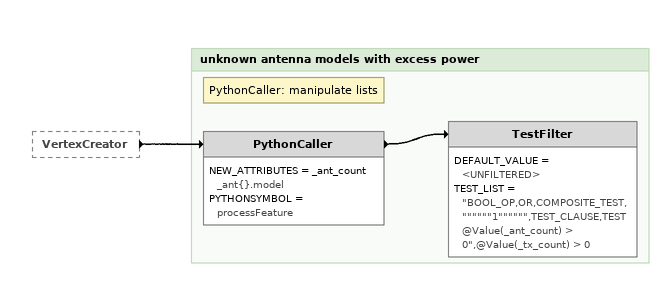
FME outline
VertexCreator [outside]
    -> PythonCaller

Bookmark: unknown antenna models with excess power
Note: PythonCaller: manipulate lists
PythonCaller
    NEW_ATTRIBUTES = _ant_count _ant{}.model
    PYTHONSYMBOL = processFeature
    -> TestFilter
TestFilter
    DEFAULT_VALUE = <UNFILTERED>
    TEST_LIST = "BOOL_OP,OR,COMPOSITE_TEST,""""""1"""""",TEST_CLAUSE,TEST @Value(_ant_count) > 0",@Value(_tx_count) > 0
